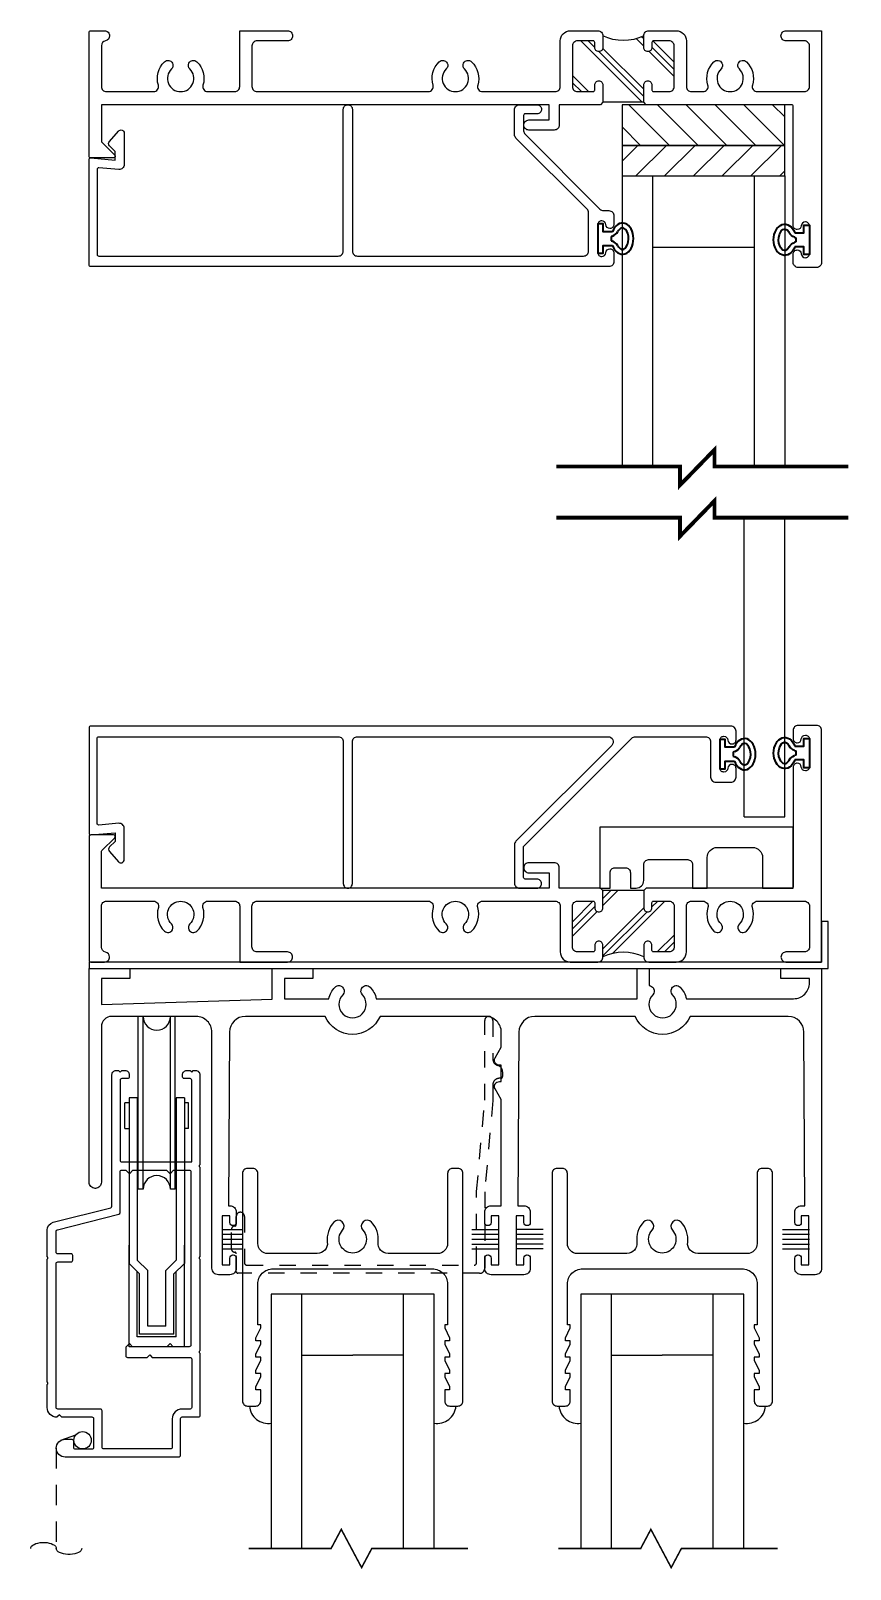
# Model space of a CAD drawing. Extents: x -87 to 44, y -173 to 76.
# Drawn here: x 6.32 to 11.36, y 10.08 to 19.54 of the extents above; entities that cross this region are included whole.
import ezdxf

# ---------------------------------------------------------------- set-up
doc = ezdxf.new("R2010")
doc.units = 0
doc.header["$MEASUREMENT"] = 0
doc.linetypes.add('HIDDEN', pattern=[0.375, 0.25, -0.125])
doc.linetypes.add('PHANTOM', pattern=[2.5, 1.25, -0.25, 0.25, -0.25, 0.25, -0.25])
doc.layers.get('0').update_dxf_attribs({"linetype": 'CONTINUOUS'})
for name, color, linetype in [('FRAME', 1, 'CONTINUOUS'), ('GLASS', 7, 'CONTINUOUS'), ('MISC.', 7, 'CONTINUOUS'), ('SETTING BLOCKS', 7, 'CONTINUOUS'), ('SETTING_BLOCK', 4, 'CONTINUOUS'), ('TEXT', 7, 'CONTINUOUS'), ('VENT', 5, 'CONTINUOUS')]:
    doc.layers.add(name, color=color, linetype=linetype)
doc.layers.add('PROFILE NUMBER', color=150, linetype='CONTINUOUS', lineweight=35)

# ---------------------------------------------------------------- blocks, each defined once
blk = doc.blocks.new('3802 45 GLASS STOP')
blk.add_lwpolyline([(3.9391, -0.4335, -0.399638), (3.9142, -0.4097, 0.400364), (3.8891, -0.386, 0.414214), (3.8641, -0.411), (3.8641, -0.581, 0.414214), (3.8891, -0.606), (3.8892, -0.606, 0.399638), (3.9142, -0.5822, -0.399638), (3.9391, -0.5585, -0.414214), (3.9641, -0.5835), (3.9641, -0.637, -0.414214), (3.9331, -0.668), (-0.0009, -0.668, -0.414214), (-0.0109, -0.658), (-0.0109, -0.01, -0.440011), (0, 0), (0.1491, -0.013), (0.1491, 0.04), (0.115, 0.0742, -0.395486), (0.1141, 0.1015), (0.1701, 0.1652, -0.691708), (0.2051, 0.152), (0.2051, -0.0403, -0.440011), (0.1714, -0.0712), (0.05, -0.0606, 0.440011), (0.0391, -0.0706), (0.0391, -0.593, 0.414214), (0.0491, -0.603), (1.5201, -0.603, 0.414214), (1.5511, -0.572), (1.5511, 0.299, -0.414214), (1.5791, 0.327), (1.5791, 0.327, -0.414214), (1.6071, 0.299), (1.6071, -0.572, 0.414214), (1.6381, -0.603), (3.1786, -0.603, 0.668179), (3.2005, -0.55), (2.6122, 0.0382, -0.198912), (2.6031, 0.0602), (2.6031, 0.296, -0.414214), (2.6341, 0.327), (2.7411, 0.327, -0.414214), (2.7691, 0.299, -0.414214), (2.7411, 0.271), (2.6691, 0.271, 0.414214), (2.6591, 0.261), (2.6591, 0.0705), (3.3235, -0.5939, 0.198912), (3.3454, -0.603), (3.7771, -0.603, 0.414214), (3.8081, -0.572), (3.8081, -0.355, -0.414214), (3.8391, -0.324), (3.9331, -0.324, -0.414214), (3.9641, -0.355), (3.9641, -0.4085, -0.414214)], format="xyb", close=True)
blk = doc.blocks.new('3801 1 INCH GLASS STOP')
blk.add_lwpolyline([(2.7411, 0.327, -0.414214), (2.7691, 0.299, -0.414214), (2.7411, 0.271), (2.6691, 0.271, 0.414214), (2.6591, 0.261), (2.6591, 0.1671, 0.198912), (2.6682, 0.1452), (3.1282, -0.3149, 0.198912), (3.1502, -0.324), (3.1831, -0.324, -0.414214), (3.2141, -0.355), (3.2141, -0.4085, -0.414214), (3.1891, -0.4335, -0.399638), (3.1642, -0.4097, 0.400364), (3.1391, -0.386, 0.414214), (3.1141, -0.411), (3.1141, -0.581, 0.414214), (3.1391, -0.606), (3.1392, -0.606, 0.399638), (3.1642, -0.5822, -0.399638), (3.1891, -0.5585, -0.414214), (3.2141, -0.5835), (3.2141, -0.637, -0.414214), (3.1831, -0.668), (-0.0009, -0.668, -0.414214), (-0.0109, -0.658), (-0.0109, -0.01, -0.440011), (0, 0), (0.1491, -0.013), (0.1491, 0.04), (0.115, 0.0742, -0.395486), (0.1141, 0.1015), (0.1701, 0.1652, -0.691708), (0.2051, 0.152), (0.2051, -0.0403, -0.440011), (0.1714, -0.0712), (0.05, -0.0606, 0.440011), (0.0391, -0.0706), (0.0391, -0.593, 0.414214), (0.0491, -0.603), (1.5201, -0.603, 0.414214), (1.5511, -0.572), (1.5511, 0.299, -0.414214), (1.5791, 0.327, -0.414214), (1.6071, 0.299), (1.6071, -0.572, 0.414214), (1.6381, -0.603), (3.0271, -0.603, 0.414214), (3.0581, -0.572), (3.0581, -0.3368, 0.198912), (3.049, -0.3149), (2.6122, 0.122, -0.198912), (2.6031, 0.1439), (2.6031, 0.296, -0.414214), (2.6341, 0.327)], format="xyb", close=True)
blk = doc.blocks.new('A$C3BF656AD')
at = {"layer": 'SETTING BLOCKS'}
h = blk.add_hatch(dxfattribs=at)
h.set_pattern_fill('ANSI31', color=256, scale=0.25, angle=90, style=0)
h.set_pattern_definition([(135, (0.820812, -8.054306), (-0.02209709, -0.02209709), [])])
h.paths.add_polyline_path([(0, 0.0625), (0.25, 0.0625), (0.25, 0.1095), (0, 0.1095)])
h = blk.add_hatch(dxfattribs=at)
h.set_pattern_fill('ANSI31', color=256, scale=0.25, style=0)
h.set_pattern_definition([(45, (-2.098375, -8.085556), (-0.02209709, 0.02209709), [])])
h.paths.add_polyline_path([(0, 0), (0.25, 0), (0.25, 0.0625), (0, 0.0625)])
for points in [[(0, 0.0625), (0, 0.1095), (0.25, 0.1095), (0.25, 0.0625)], [(0, 0), (0, 0.0625), (0.25, 0.0625), (0.25, 0)]]:
    blk.add_lwpolyline(points, close=True, dxfattribs=at)
blk = doc.blocks.new('5 POINT SEAL')
at = {"color": 7}
for p, q in [((-1.2918, -6.0805), (-1.4578, -6.0805)), ((-1.2918, -6.1105), (-1.4578, -6.1105)), ((-1.2918, -6.1405), (-1.4578, -6.1405)), ((-1.2918, -6.1705), (-1.4578, -6.1705)), ((-1.2918, -6.2005), (-1.4578, -6.2005))]:
    blk.add_line(p, q, dxfattribs=at)
blk = doc.blocks.new('*U101')
at = {"layer": 'PROFILE NUMBER', "color": 5}
for p, q in [((-0.0161, 0.0916), (-0.013, 0.083)), ((-0.013, 0.083), (0.013, 0.083)), ((0.013, 0.083), (0.0161, 0.0915))]:
    blk.add_line(p, q, dxfattribs=at)
blk.add_lwpolyline([(-0.0427, 0.0907), (-0.0427, 0.0335), (-0.09, 0.0335), (-0.09, 0), (0.09, 0), (0.09, 0.0335), (0.0427, 0.0335), (0.0427, 0.0907)], dxfattribs=at)
for centre, start, end in [((-0.0725, 0.0712), 19.82892, 61.17501), ((0.0725, 0.0712), 118.76326, 160.19447)]:
    blk.add_arc(centre, 0.06, start, end, dxfattribs=at)
blk.add_ellipse((0, 0.1517), major_axis=(-0.0958, 0), ratio=0.712114, start_param=2.033109, end_param=7.391692, dxfattribs=at)
blk.add_open_spline([(0.0437, 0.1238), (0.0526, 0.1287), (0.0589, 0.1347), (0.0685, 0.1503), (0.0681, 0.1574), (0.0493, 0.1788), (0.027, 0.1893), (-0.0212, 0.1906), (-0.0451, 0.1815), (-0.0674, 0.16), (-0.0684, 0.1523), (-0.0607, 0.1366), (-0.0538, 0.1294), (-0.0436, 0.1238)], degree=3, knots=[2.2211, 2.2211, 2.2211, 2.2211, 2.727733, 2.727733, 3.7005, 3.7005, 4.673268, 4.673268, 5.646035, 5.646035, 6.618803, 6.618803, 7.203997, 7.203997, 7.203997, 7.203997], dxfattribs=at)
blk = doc.blocks.new('3809 BLOCK FRAME')
h = blk.add_hatch()
h.set_pattern_fill('PLAST', color=256, angle=45, style=0)
h.set_pattern_definition([(45, (-4.25098, -6.643), (-0.176777, 0.176777), []), (45, (-4.27308, -6.6209), (-0.176777, 0.176777), []), (45, (-4.29517, -6.5988), (-0.176777, 0.176777), [])])
edge = h.paths.add_edge_path()
edge.add_arc((-0.937, 0.093), 0.031, 270, 360, ccw=False)
edge.add_line((-0.937, 0.062), (-1.033, 0.062))
edge.add_arc((-1.033, 0.072), 0.01, 180, 270, ccw=False)
edge.add_line((-1.043, 0.072), (-1.043, 0.103))
edge.add_arc((-1.068, 0.103), 0.025, 360, 450)
edge.add_arc((-1.068, 0.103), 0.025, 90, 180)
edge.add_line((-1.093, 0.103), (-1.093, 0.031))
edge.add_arc((-1.2185, -0.2208), 0.2814, 63.50919, 116.49081)
edge.add_line((-1.344, 0.031), (-1.344, 0.103))
edge.add_arc((-1.369, 0.103), 0.025, 0, 90)
edge.add_arc((-1.369, 0.103), 0.025, 90, 180)
edge.add_line((-1.394, 0.103), (-1.394, 0.072))
edge.add_arc((-1.404, 0.072), 0.01, 270, 360, ccw=False)
edge.add_line((-1.404, 0.062), (-1.5, 0.062))
edge.add_arc((-1.5, 0.093), 0.031, 180, 270, ccw=False)
edge.add_line((-1.531, 0.093), (-1.531, 0.343))
edge.add_arc((-1.5, 0.343), 0.031, 90, 180, ccw=False)
edge.add_line((-1.5, 0.374), (-1.404, 0.374))
edge.add_arc((-1.404, 0.364), 0.01, 0, 90, ccw=False)
edge.add_line((-1.394, 0.364), (-1.394, 0.333))
edge.add_arc((-1.369, 0.333), 0.025, 180, 270)
edge.add_arc((-1.369, 0.333), 0.025, 270, 360)
edge.add_line((-1.344, 0.333), (-1.344, 0.439))
edge.add_line((-1.344, 0.439), (-1.093, 0.439))
edge.add_line((-1.093, 0.439), (-1.093, 0.333))
edge.add_arc((-1.068, 0.333), 0.025, 180, 270)
edge.add_arc((-1.068, 0.333), 0.025, 270, 360)
edge.add_line((-1.043, 0.333), (-1.043, 0.364))
edge.add_arc((-1.033, 0.364), 0.01, 90, 180, ccw=False)
edge.add_line((-1.033, 0.374), (-0.937, 0.374))
edge.add_arc((-0.937, 0.343), 0.031, 0, 90, ccw=False)
edge.add_line((-0.906, 0.343), (-0.906, 0.093))
blk.add_line((-1.093, 0.439), (-1.344, 0.439))
for points in [[(-1.093, 0.439), (-1.093, 0.333, 0.414214), (-1.068, 0.308, 0.414214), (-1.043, 0.333), (-1.043, 0.364, -0.414214), (-1.033, 0.374), (-0.937, 0.374, -0.414214), (-0.906, 0.343), (-0.906, 0.093, -0.414214), (-0.937, 0.062), (-1.033, 0.062, -0.414214), (-1.043, 0.072), (-1.043, 0.103, 0.414214), (-1.068, 0.128), (-1.068, 0.128, 0.414214), (-1.093, 0.103), (-1.093, 0.031, 0.414214), (-1.062, 0), (-0.893, 0, 0.414214), (-0.831, 0.062), (-0.831, 0.343, -0.414214), (-0.8, 0.374), (-0.7287, 0.374, -0.5024), (-0.699, 0.3341, 0.280293), (-0.6615, 0.1903, 0.498955), (-0.6125, 0.198), (-0.6125, 0.198, 0.334263), (-0.6183, 0.2348, -2.470836), (-0.5057, 0.2348, 0.334263), (-0.5115, 0.198, 0.498955), (-0.4625, 0.1903, 0.280293), (-0.425, 0.3341, -0.5024), (-0.3953, 0.374), (-0.106, 0.374, -0.414214), (-0.075, 0.343), (-0.075, 0.093, -0.414214), (-0.106, 0.062), (-0.219, 0.062, 0.414214), (-0.25, 0.031, 0.414214), (-0.219, 0), (0, 0), (0, 1.423, 0.414214), (-0.031, 1.454), (-0.144, 1.454, 0.414214), (-0.175, 1.423), (-0.175, 1.3715, 0.414214), (-0.15, 1.3465), (-0.15, 1.3465, 0.399638), (-0.125, 1.3702, -0.399638), (-0.1001, 1.394), (-0.1, 1.394, -0.414214), (-0.075, 1.369), (-0.075, 1.199, -0.414214), (-0.1, 1.174), (-0.1001, 1.174, -0.399638), (-0.125, 1.1977, 0.399638), (-0.15, 1.2215, 0.414214), (-0.175, 1.1965), (-0.175, 0.464, -0.414214), (-0.185, 0.454), (-1.078, 0.454), (-1.093, 0.439)], [(-1.344, 0.439), (-1.344, 0.439), (-1.359, 0.454), (-1.612, 0.454), (-1.612, 0.579, 0.414214), (-1.643, 0.61), (-1.799, 0.61, 0.414214), (-1.83, 0.579, 0.414214), (-1.799, 0.548), (-1.674, 0.548), (-1.674, 0.454), (-4.425, 0.454), (-4.425, 0.6777, -0.198912), (-4.4221, 0.6848), (-4.3429, 0.7639, 0.668179), (-4.35, 0.781), (-4.49, 0.781, 0.414214), (-4.5, 0.771), (-4.5, 0.01, 0.414214), (-4.49, 0), (-4.406, 0, 0.414214), (-4.375, 0.031, 0.358249), (-4.4, 0.0614, -0.358249), (-4.425, 0.0918), (-4.425, 0.343, -0.414214), (-4.394, 0.374), (-4.1047, 0.374, -0.5024), (-4.075, 0.3341, 0.280293), (-4.0375, 0.1903, 0.498955), (-3.9885, 0.198, 0.334263), (-3.9943, 0.2348, -2.470836), (-3.8817, 0.2348, 0.334263), (-3.8875, 0.198, 0.498955), (-3.8385, 0.1903, 0.280293), (-3.801, 0.3341, -0.5024), (-3.7713, 0.374), (-3.606, 0.374, -0.414214), (-3.575, 0.343), (-3.575, 0), (-3.281, 0, 0.414214), (-3.25, 0.031, 0.414214), (-3.281, 0.062), (-3.469, 0.062, -0.414214), (-3.5, 0.093), (-3.5, 0.343, -0.414214), (-3.469, 0.374), (-2.4167, 0.374, -0.5024), (-2.387, 0.3341, 0.280293), (-2.3495, 0.1903, 0.498955), (-2.3005, 0.198, 0.334263), (-2.3063, 0.2348, -2.470836), (-2.1937, 0.2348, 0.334263), (-2.1995, 0.198, 0.498955), (-2.1505, 0.1903, 0.280293), (-2.113, 0.3341, -0.5024), (-2.0833, 0.374), (-1.637, 0.374, -0.414214), (-1.606, 0.343), (-1.606, 0.062, 0.414214), (-1.544, 0), (-1.375, 0, 0.414214), (-1.344, 0.031), (-1.344, 0.103, 0.414214), (-1.369, 0.128, 0.414214), (-1.394, 0.103), (-1.394, 0.072, -0.414214), (-1.404, 0.062), (-1.5, 0.062, -0.414214), (-1.531, 0.093), (-1.531, 0.343, -0.414214), (-1.5, 0.374), (-1.404, 0.374, -0.414214), (-1.394, 0.364), (-1.394, 0.333, 0.414214), (-1.369, 0.308, 0.414214), (-1.344, 0.333), (-1.344, 0.439)]]:
    blk.add_lwpolyline(points, format="xyb")
blk.add_arc((-1.2185, -0.2208), 0.2814, 63.50919, 116.49081)

msp = doc.modelspace()

# ---------------------------------------------------------------- linework, layer by layer
for p, q in [((7.01053, 13.48039), (6.98053, 13.48039)), ((6.98053, 12.41839), (6.98053, 13.48039)), ((7.01053, 12.41839), (7.01053, 13.48039)), ((7.20853, 13.48039), (7.17853, 13.48039)), ((7.17853, 12.41839), (7.17853, 13.48039)), ((7.20853, 12.41839), (7.20853, 13.48039)), ((6.89953, 12.7923), (6.89953, 12.94939)), ((6.92453, 12.94939), (6.89953, 12.94939)), ((6.92453, 12.98067), (6.92453, 11.96322)), ((6.97453, 12.98067), (6.92453, 12.98067)), ((6.97453, 12.98067), (6.97453, 11.98393)), ((7.21453, 12.98067), (7.21453, 11.98393)), ((7.26453, 12.98067), (7.21453, 12.98067)), ((7.26453, 12.98067), (7.26453, 11.96322)), ((7.28953, 12.94939), (7.26453, 12.94939)), ((7.28953, 12.7923), (7.28953, 12.94939)), ((6.89953, 12.7923), (6.92453, 12.7923)), ((7.28953, 12.7923), (7.26453, 12.7923)), ((6.92453, 12.7273), (6.92453, 12.6043)), ((6.97453, 12.7423), (6.97453, 12.6043)), ((7.21453, 12.7423), (7.21453, 12.6043)), ((7.26453, 12.7423), (7.26453, 12.6043)), ((7.01053, 12.41839), (6.98053, 12.41839)), ((7.20853, 12.41839), (7.17853, 12.41839)), ((6.92453, 11.45122), (6.92453, 12.07622)), ((7.26453, 11.45122), (7.26453, 12.07622)), ((6.92453, 11.96322), (6.98953, 11.89822)), ((6.97453, 11.98393), (7.03953, 11.91893)), ((6.97453, 11.51322), (6.97453, 11.91322)), ((7.03953, 11.57822), (7.03953, 11.91893)), ((7.21453, 11.98393), (7.14953, 11.91893)), ((7.14953, 11.57822), (7.14953, 11.91893)), ((7.26453, 11.96322), (7.19953, 11.89822)), ((7.21453, 11.51322), (7.21453, 11.91322)), ((6.98953, 11.52822), (6.98953, 11.89822)), ((7.19953, 11.52822), (7.19953, 11.89822)), ((7.14953, 11.57822), (7.03953, 11.57822)), ((7.26453, 11.45122), (6.92453, 11.45122)), ((7.21453, 11.51322), (6.97453, 11.51322)), ((7.19953, 11.52822), (6.98953, 11.52822))]:
    msp.add_line(p, q)
at = {"color": 7}
for p, q in [((7.62153, 12.17039), (7.49353, 12.17039)), ((7.62153, 12.14039), (7.49353, 12.14039)), ((7.62153, 12.11039), (7.49353, 12.11039)), ((7.62153, 12.08039), (7.49353, 12.08039)), ((7.62153, 12.05039), (7.49353, 12.05039)), ((7.98603, 10.21215), (7.98603, 11.77439)), ((8.61103, 10.21215), (8.61103, 11.77439)), ((9.88802, 10.21215), (9.88802, 11.77439)), ((10.51302, 10.21215), (10.51302, 11.77439)), ((7.98603, 11.39939), (8.29853, 11.39939)), ((8.61103, 11.39939), (8.29853, 11.39939)), ((9.88802, 11.39939), (10.20052, 11.39939)), ((10.51302, 11.39939), (10.20052, 11.39939))]:
    msp.add_line(p, q, dxfattribs=at)
at = {"linetype": 'PHANTOM', "ltscale": 0.05}
msp.add_lwpolyline([(9.07853, 11.90239), (7.59353, 11.90239, -0.4142136), (7.58353, 11.91239), (7.58353, 12.02239, 0.4142136), (7.57353, 12.03239, -0.4142136), (7.55353, 12.05239), (7.55353, 12.17239, -0.4142136), (7.57353, 12.19239), (7.57353, 12.19239, 0.4142136), (7.58353, 12.20239), (7.58353, 12.25239, -0.4142136), (7.60853, 12.27739, -0.4142136), (7.63353, 12.25239), (7.63353, 11.96739, 0.4142136), (7.64853, 11.95239), (9.04453, 11.95239, 0.4142136), (9.05953, 11.96739), (9.05953, 12.40461), (9.10953, 12.96661), (9.10953, 13.45539, -0.4142136), (9.13453, 13.48039), (9.13453, 13.48039, -0.4142136), (9.15953, 13.45539), (9.15953, 13.21785, 0.3419987), (9.18953, 13.17912, -0.3419987), (9.21953, 13.14039), (9.21953, 13.11039, -0.4142136), (9.20953, 13.10039), (9.19953, 13.10039, 0.4142136), (9.15953, 13.06039), (9.15953, 12.96439), (9.10953, 12.40239), (9.10953, 11.93339, -0.4142136)], format="xyb", close=True, dxfattribs=at)
at = {"color": 5}
for points in [[(8.18253, 12.21669), (8.18253, 12.21669, 0.2167685), (8.14256, 12.09297, -0.448133), (8.08096, 12.02389), (7.77753, 12.02389, -0.4142136), (7.71553, 12.08589), (7.71553, 12.51589, 0.4142136), (7.68453, 12.54689), (7.65253, 12.54689, 0.4142136), (7.62153, 12.51589), (7.62153, 11.11789, 0.4142136), (7.65253, 11.08689), (7.70253, 11.08689, 0.4142136), (7.73353, 11.11789), (7.73353, 11.18689), (7.70353, 11.18689), (7.70353, 11.20689), (7.73353, 11.26689), (7.73353, 11.28689), (7.70353, 11.28689), (7.70353, 11.30689), (7.73353, 11.36689), (7.73353, 11.38689), (7.70353, 11.38689), (7.70353, 11.40689), (7.73353, 11.46689), (7.73353, 11.48689), (7.70353, 11.48689), (7.70353, 11.50689), (7.73353, 11.56689), (7.73353, 11.58689), (7.71553, 11.58689), (7.71553, 11.83589, -0.4142136), (7.80953, 11.92989), (8.29853, 11.92989), (8.78753, 11.92989, -0.4142136), (8.88153, 11.83589), (8.88153, 11.58689), (8.86353, 11.58689), (8.86353, 11.56689), (8.89353, 11.50689), (8.89353, 11.48689), (8.86353, 11.48689), (8.86353, 11.46689), (8.89353, 11.40689), (8.89353, 11.38689), (8.86353, 11.38689), (8.86353, 11.36689), (8.89353, 11.30689), (8.89353, 11.28689), (8.86353, 11.28689), (8.86353, 11.26689), (8.89353, 11.20689), (8.89353, 11.18689), (8.86353, 11.18689), (8.86353, 11.11789, 0.4142136), (8.89453, 11.08689), (8.94453, 11.08689, 0.4142136), (8.97553, 11.11789), (8.97553, 12.51589, 0.4142136), (8.94453, 12.54689), (8.91253, 12.54689, 0.4142136), (8.88153, 12.51589), (8.88153, 12.08589, -0.4142136), (8.81953, 12.02389), (8.5161, 12.02389, -0.448133), (8.4545, 12.09297, 0.2167685), (8.41453, 12.21669, 0.9999977), (8.36059, 12.1675, -0.6516924), (8.29853, 12.02689, -0.6516924), (8.23647, 12.1675, 0.9999977), (8.18253, 12.21669), (8.18253, 12.21669)], [(10.08453, 12.21669), (10.08453, 12.21669, 0.2167685), (10.04455, 12.09297, -0.448133), (9.98295, 12.02389), (9.67952, 12.02389, -0.4142136), (9.61752, 12.08589), (9.61752, 12.51589, 0.4142136), (9.58652, 12.54689), (9.55452, 12.54689, 0.4142136), (9.52352, 12.51589), (9.52352, 11.11789, 0.4142136), (9.55452, 11.08689), (9.60452, 11.08689, 0.4142136), (9.63552, 11.11789), (9.63552, 11.18689), (9.60552, 11.18689), (9.60552, 11.20689), (9.63552, 11.26689), (9.63552, 11.28689), (9.60552, 11.28689), (9.60552, 11.30689), (9.63552, 11.36689), (9.63552, 11.38689), (9.60552, 11.38689), (9.60552, 11.40689), (9.63552, 11.46689), (9.63552, 11.48689), (9.60552, 11.48689), (9.60552, 11.50689), (9.63552, 11.56689), (9.63552, 11.58689), (9.61752, 11.58689), (9.61752, 11.83589, -0.4142136), (9.71152, 11.92989), (10.20052, 11.92989), (10.68952, 11.92989, -0.4142136), (10.78352, 11.83589), (10.78352, 11.58689), (10.76552, 11.58689), (10.76552, 11.56689), (10.79552, 11.50689), (10.79552, 11.48689), (10.76552, 11.48689), (10.76552, 11.46689), (10.79552, 11.40689), (10.79552, 11.38689), (10.76552, 11.38689), (10.76552, 11.36689), (10.79552, 11.30689), (10.79552, 11.28689), (10.76552, 11.28689), (10.76552, 11.26689), (10.79552, 11.20689), (10.79552, 11.18689), (10.76552, 11.18689), (10.76552, 11.11789, 0.4142136), (10.79652, 11.08689), (10.84652, 11.08689, 0.4142136), (10.87752, 11.11789), (10.87752, 12.51589, 0.4142136), (10.84652, 12.54689), (10.81452, 12.54689, 0.4142136), (10.78352, 12.51589), (10.78352, 12.08589, -0.4142136), (10.72152, 12.02389), (10.41809, 12.02389, -0.448133), (10.3565, 12.09297, 0.2167685), (10.31652, 12.21669, 0.9999977), (10.26258, 12.1675, -0.6516924), (10.20052, 12.02689, -0.6516924), (10.13846, 12.1675, 0.9999977), (10.08453, 12.21669), (10.08453, 12.21669)]]:
    msp.add_lwpolyline(points, format="xyb", dxfattribs=at)
at = {"color": 7}
for points in [[(8.79853, 10.21215), (8.79853, 11.77439), (8.29853, 11.77439), (7.79853, 11.77439), (7.79853, 10.21215)], [(10.70052, 10.21215), (10.70052, 11.77439), (10.20052, 11.77439), (9.70052, 11.77439), (9.70052, 10.21215)]]:
    msp.add_lwpolyline(points, dxfattribs=at)
for centre, radius, start, end in [((7.09453, 13.48039), 0.084, 180, 360), ((7.09453, 12.41839), 0.084, 0, 180), ((7.77989, 11.09625), 0.11608, 184.622665, 279.241042), ((8.81717, 11.09625), 0.11608, 260.758958, 355.377335), ((9.68188, 11.09625), 0.11608, 184.622665, 279.241042), ((10.71916, 11.09625), 0.11608, 260.758958, 355.377335)]:
    msp.add_arc(centre, radius, start, end)
at = {"layer": 'FRAME'}
msp.add_lwpolyline([(11.07717, 12.31739), (11.07108, 13.38395, 0.412541), (10.97408, 13.48039), (10.37164, 13.48039, -0.650444), (10.03341, 13.48039), (9.41694, 13.48039, 0.412452), (9.31995, 13.38398), (9.31353, 12.31739), (9.34953, 12.31739, -0.414214), (9.38953, 12.27739), (9.38953, 12.21439, -0.414214), (9.37053, 12.19539), (9.36853, 12.19539, -0.414214), (9.34953, 12.21439), (9.34953, 12.25539), (9.30253, 12.25539), (9.30253, 11.95539), (9.34953, 11.95539), (9.34953, 11.99639, -0.414214), (9.36853, 12.01539), (9.37053, 12.01539, -0.414214), (9.38953, 11.99639), (9.38953, 11.93339, -0.414214), (9.34953, 11.89339), (9.14953, 11.89339, -0.414214), (9.10953, 11.93339), (9.10953, 11.99639, -0.414214), (9.12853, 12.01539), (9.13053, 12.01539, -0.414214), (9.14953, 11.99639), (9.14953, 11.95539), (9.19653, 11.95539), (9.19653, 12.25539), (9.14953, 12.25539), (9.14953, 12.21439, -0.414214), (9.13053, 12.19539), (9.12853, 12.19539, -0.414214), (9.10953, 12.21439), (9.10953, 12.27739, -0.414214), (9.14953, 12.31739), (9.21153, 12.31739), (9.21153, 12.96944), (9.17355, 13.03523, -0.57735), (9.19953, 13.08023), (9.21153, 13.08023), (9.21153, 13.18023), (9.19953, 13.18023, -0.57735), (9.17355, 13.22523), (9.21153, 13.29101), (9.21153, 13.38339, 0.414214), (9.11453, 13.48039), (8.46664, 13.48039, -0.650444), (8.12841, 13.48039), (7.63897, 13.48039, 0.412541), (7.54198, 13.38395), (7.53588, 12.31739), (7.54353, 12.31739, -0.414214), (7.58353, 12.27739), (7.58353, 12.21439, -0.414214), (7.56453, 12.19539), (7.56253, 12.19539, -0.414214), (7.54353, 12.21439), (7.54353, 12.25539), (7.49653, 12.25539), (7.49653, 11.95539), (7.54353, 11.95539), (7.54353, 11.99639, -0.414214), (7.56253, 12.01539), (7.56453, 12.01539, -0.414214), (7.58353, 11.99639), (7.58353, 11.93339, -0.414214), (7.54353, 11.89339), (7.47353, 11.89339, -0.414214), (7.43353, 11.93339), (7.43353, 13.38339, 0.414214), (7.33653, 13.48039), (6.81753, 13.48039, 0.414214), (6.75453, 13.41739), (6.75453, 12.46139, -0.414214), (6.71753, 12.42439), (6.71653, 12.42439, -0.414214), (6.67953, 12.46139), (6.67953, 13.77439), (6.92953, 13.77439), (6.92953, 13.71239), (6.75453, 13.71239), (6.75453, 13.55296), (7.80453, 13.58696), (7.80453, 13.77439), (8.05453, 13.77439), (8.05453, 13.71239), (7.87953, 13.71239), (7.87953, 13.58939), (8.15143, 13.58939, -0.136824), (8.19011, 13.66009, -0.497138), (8.24074, 13.65375), (8.24178, 13.65195, -0.33453), (8.23709, 13.61373, 2.355087), (8.35796, 13.61373, -0.33453), (8.35328, 13.65195), (8.35432, 13.65375, -0.497138), (8.40494, 13.66009, -0.136824), (8.44362, 13.58939), (10.04553, 13.58939), (10.04553, 13.77439), (10.12053, 13.77439), (10.12053, 13.66966, -0.247085), (10.14574, 13.65375), (10.14678, 13.65195, -0.33453), (10.14209, 13.61373, 2.355087), (10.26296, 13.61373, -0.33453), (10.25828, 13.65195), (10.25932, 13.65375, -0.497138), (10.30994, 13.66009, -0.136824), (10.34862, 13.58939), (11.00753, 13.58939, 0.414214), (11.10453, 13.68639), (11.10453, 13.71239), (10.92953, 13.71239), (10.92953, 13.77439), (11.17953, 13.77439), (11.17953, 11.93339, -0.414214), (11.13953, 11.89339), (11.05453, 11.89339, -0.414214), (11.01453, 11.93339), (11.01453, 11.99639, -0.414214), (11.03353, 12.01539), (11.03553, 12.01539, -0.414214), (11.05453, 11.99639), (11.05453, 11.95539), (11.10153, 11.95539), (11.10153, 12.25539), (11.05453, 12.25539), (11.05453, 12.21439, -0.414214), (11.03553, 12.19539), (11.03353, 12.19539, -0.414214), (11.01453, 12.21439), (11.01453, 12.27739, -0.414214), (11.05453, 12.31739)], format="xyb", close=True, dxfattribs=at)
at = {"layer": 'GLASS'}
for p, q in [((9.95325, 18.64305), (9.95325, 16.85872)), ((9.95325, 18.64305), (10.95325, 18.64305)), ((10.14075, 18.64305), (10.14075, 16.85872)), ((10.76575, 18.64305), (10.76575, 16.85872)), ((10.95325, 18.64305), (10.95325, 16.85872)), ((10.14075, 18.20605), (10.76575, 18.20605)), ((10.70325, 14.70639), (10.70325, 16.54481)), ((10.95325, 14.70639), (10.95325, 16.54481)), ((10.70325, 14.70639), (10.95325, 14.70639))]:
    msp.add_line(p, q, dxfattribs=at)
at = {"layer": 'GLASS', "color": 5, "linetype": 'HIDDEN', "ltscale": 0.5}
msp.add_line((6.47735, 10.8283), (6.47735, 10.21215), dxfattribs=at)
at = {"layer": 'GLASS', "const_width": 0.024}
for points in [[(9.54897, 16.85872), (10.30857, 16.85872), (10.30857, 16.74301), (10.52107, 16.96126), (10.52107, 16.85872), (11.34317, 16.85872)], [(9.54897, 16.54481), (10.30857, 16.54481), (10.30857, 16.4291), (10.52107, 16.64735), (10.52107, 16.54481), (11.34317, 16.54481)]]:
    msp.add_lwpolyline(points, dxfattribs=at)
at = {"layer": 'GLASS'}
for points in [[(7.65956, 10.21215, 0.0094, 0.0094, 0), (8.16579, 10.21215, 0.0094, 0.0094, 0), (8.22829, 10.32963, 0.0094, 0.0094, 0), (8.3533, 10.09466, 0.0094, 0.0094, 0), (8.41581, 10.21215, 0.0094, 0.0094, 0), (9.00655, 10.21215, 0.0094, 0.0094, 0)], [(9.56155, 10.21215, 0.0094, 0.0094, 0), (10.06778, 10.21215, 0.0094, 0.0094, 0), (10.13028, 10.32963, 0.0094, 0.0094, 0), (10.2553, 10.09466, 0.0094, 0.0094, 0), (10.3178, 10.21215, 0.0094, 0.0094, 0), (10.90854, 10.21215, 0.0094, 0.0094, 0)]]:
    msp.add_lwpolyline(points, format="xyseb", dxfattribs=at)
at = {"layer": 'GLASS', "color": 5, "flags": 128}
for points in [[(6.32064, 10.21215), (6.32197, 10.21899), (6.32593, 10.2256), (6.33238, 10.23175), (6.34109, 10.23724), (6.35178, 10.24186), (6.36407, 10.24548), (6.37755, 10.24797), (6.39177, 10.24923), (6.40623, 10.24923), (6.42044, 10.24797), (6.43392, 10.24548), (6.44622, 10.24186), (6.4569, 10.23724), (6.46562, 10.23175), (6.47206, 10.2256), (6.47602, 10.21899), (6.47735, 10.21215)], [(6.63407, 10.21215), (6.63273, 10.2053), (6.62877, 10.19869), (6.62233, 10.19254), (6.61362, 10.18706), (6.60293, 10.18243), (6.59064, 10.17881), (6.57715, 10.17633), (6.56294, 10.17506), (6.54848, 10.17506), (6.53427, 10.17633), (6.52078, 10.17881), (6.50849, 10.18243), (6.4978, 10.18706), (6.48909, 10.19254), (6.48264, 10.19869), (6.47869, 10.2053), (6.47735, 10.21215)]]:
    msp.add_lwpolyline(points, dxfattribs=at)
at = {"layer": 'MISC.'}
msp.add_lwpolyline([(11.17953, 14.06439), (11.17953, 13.81439), (6.67953, 13.81439), (6.67953, 13.77439), (11.21953, 13.77439), (11.21953, 14.06439)], close=True, dxfattribs=at)
at = {"layer": 'SETTING_BLOCK', "color": 7}
msp.add_lwpolyline([(10.08653, 14.31539), (10.08653, 14.41339, -0.4142136), (10.11653, 14.44339), (10.35653, 14.44339, -0.4142136), (10.38653, 14.41339), (10.38653, 14.26839), (10.47653, 14.26839), (10.47653, 14.45639, -0.4142136), (10.53853, 14.51839), (10.75453, 14.51839, -0.4142136), (10.81653, 14.45639), (10.81653, 14.26839), (11.00453, 14.26839), (11.00453, 14.64339), (9.81653, 14.64339), (9.81653, 14.26839), (9.87953, 14.26839), (9.87953, 14.36339, -0.4142136), (9.90953, 14.39339), (9.97453, 14.39339, -0.4142136), (10.00453, 14.36339), (10.00453, 14.26839), (10.03953, 14.26839, 0.4142136)], format="xyb", close=True, dxfattribs=at)
at = {"layer": 'VENT'}
msp.add_line((6.59547, 10.90791), (6.50268, 10.8746), dxfattribs=at)
for points in [[(7.29935, 13.0983), (7.26335, 13.0983, -0.4142136), (7.25335, 13.1083), (7.25335, 13.1233, -0.4142136), (7.27835, 13.1483), (7.29935, 13.1483), (7.30935, 13.1383), (7.31935, 13.1483), (7.33435, 13.1483, -0.4142136), (7.35935, 13.1233), (7.35935, 12.57248, -0.2134218), (7.35602, 12.56502, 0.4472136), (7.35602, 12.55757, -0.2134218), (7.35935, 12.55011), (7.35935, 12.00848, -0.2134218), (7.35602, 12.00102, 0.4472136), (7.35602, 11.99357, -0.2134218), (7.35935, 11.98611), (7.35935, 11.4299, -0.2134218), (7.35602, 11.42245, 0.4472136), (7.35602, 11.415, -0.2134218), (7.35935, 11.40754), (7.35935, 11.0283, -0.4142136), (7.34935, 11.0183), (7.24935, 11.0183, 0.4142136), (7.23935, 11.0083), (7.23935, 10.7833, -0.4142136), (7.22935, 10.7733), (6.53235, 10.7733, -0.4142136), (6.47735, 10.8283, -0.4142136), (6.53235, 10.8833), (6.57235, 10.8833, -0.4142136), (6.58235, 10.8733), (6.58235, 10.8333, 0.4142136), (6.59235, 10.8233), (6.69835, 10.8233, 0.4142136), (6.70835, 10.8333), (6.70835, 11.0083, 0.4142136), (6.69835, 11.0183), (6.51135, 11.0183), (6.49635, 11.0333), (6.48135, 11.0183, -0.4142136), (6.42135, 11.0783), (6.42135, 11.21611, -0.2134218), (6.42469, 11.22357, 0.4472136), (6.42469, 11.23102, -0.2134218), (6.42135, 11.23848), (6.42135, 11.98611, -0.2134218), (6.42469, 11.99357, 0.4472136), (6.42469, 12.00102, -0.2134218), (6.42135, 12.00848), (6.42135, 12.1673, -0.3438203), (6.45917, 12.2158), (6.81179, 12.30439, 0.3438203), (6.81935, 12.31409), (6.81935, 13.1233, -0.4142136), (6.84435, 13.1483), (6.85935, 13.1483), (6.86935, 13.1383), (6.87935, 13.1483), (6.90035, 13.1483, -0.4142136), (6.92535, 13.1233), (6.92535, 13.1083, -0.4142136), (6.91535, 13.0983), (6.87935, 13.0983, 0.4142136), (6.86935, 13.0883), (6.86935, 12.5963, 0.4142136), (6.87935, 12.5863), (7.30935, 12.5863), (7.30935, 13.0883, 0.4142136)], [(7.29435, 12.5363, -0.4142136), (7.30435, 12.5263), (7.30435, 11.46122, -0.4142136), (7.29435, 11.45122), (7.19542, 11.45122), (7.17635, 11.4703), (7.15728, 11.45122), (6.94542, 11.45122), (6.92635, 11.4703), (6.90728, 11.45122, 0.1989124), (6.90435, 11.44415), (6.90435, 11.39622, 0.4142136), (6.91435, 11.38622), (7.03635, 11.38622), (7.05135, 11.40122), (7.06635, 11.38622), (7.29935, 11.38622, -0.4142136), (7.30935, 11.37622), (7.30935, 11.0783, -0.4142136), (7.29935, 11.0683), (7.24935, 11.0683, 0.4142136), (7.18935, 11.0083), (7.18935, 10.8333, -0.4142136), (7.17935, 10.8233), (6.76835, 10.8233, -0.4142136), (6.75835, 10.8333), (6.75835, 11.0583, 0.4142136), (6.74835, 11.0683), (6.48635, 11.0683, -0.4142136), (6.47635, 11.0783), (6.47635, 11.9623, -0.4142136), (6.48635, 11.9723), (6.56835, 11.9723, 0.4142136), (6.57835, 11.9823), (6.57835, 12.0123, 0.4142136), (6.56835, 12.0223), (6.48635, 12.0223, -0.4142136), (6.47635, 12.0323), (6.47635, 12.16076, -0.3438203), (6.48392, 12.17046), (6.86179, 12.2654, 0.3438203), (6.86935, 12.2751), (6.86935, 12.5263, -0.4142136), (6.87935, 12.5363), (6.90435, 12.5363), (6.92635, 12.5143), (6.94835, 12.5363), (7.15435, 12.5363), (7.17635, 12.5143), (7.19835, 12.5363)]]:
    msp.add_lwpolyline(points, format="xyb", close=True, dxfattribs=at)
msp.add_circle((6.63914, 10.87697), 0.05352, dxfattribs=at)

# ---------------------------------------------------------------- block references
for p in [(10.48829, 18.25092), (10.76029, 18.25233), (12.39629, 18.25092)]:
    msp.add_blockref('5 POINT SEAL', p)
at = {"layer": 'FRAME', "xscale": -1, "rotation": 180}
for name, p in [('3809 BLOCK FRAME', (11.17953, 19.53505)), ('3802 45 GLASS STOP', (6.68953, 14.59539))]:
    msp.add_blockref(name, p, dxfattribs=at)
at = {"layer": 'FRAME'}
for name, p in [('3801 1 INCH GLASS STOP', (6.68953, 18.75405)), ('3809 BLOCK FRAME', (11.17953, 13.81439))]:
    msp.add_blockref(name, p, dxfattribs=at)
at = {"layer": 'TEXT', "xscale": -4, "yscale": 4, "zscale": 4, "rotation": 180}
msp.add_blockref('A$C3BF656AD', (9.95325, 19.08105), dxfattribs=at)
at = {"layer": 'TEXT', "rotation": 270}
for p in [(9.80366, 18.25808), (10.55366, 15.09135)]:
    msp.add_blockref('*U101', p, dxfattribs=at)
at = {"layer": 'TEXT', "xscale": -1, "rotation": 90}
for p in [(11.10453, 18.25105), (11.10453, 15.09839)]:
    msp.add_blockref('*U101', p, dxfattribs=at)

doc.saveas('drawing.dxf')
